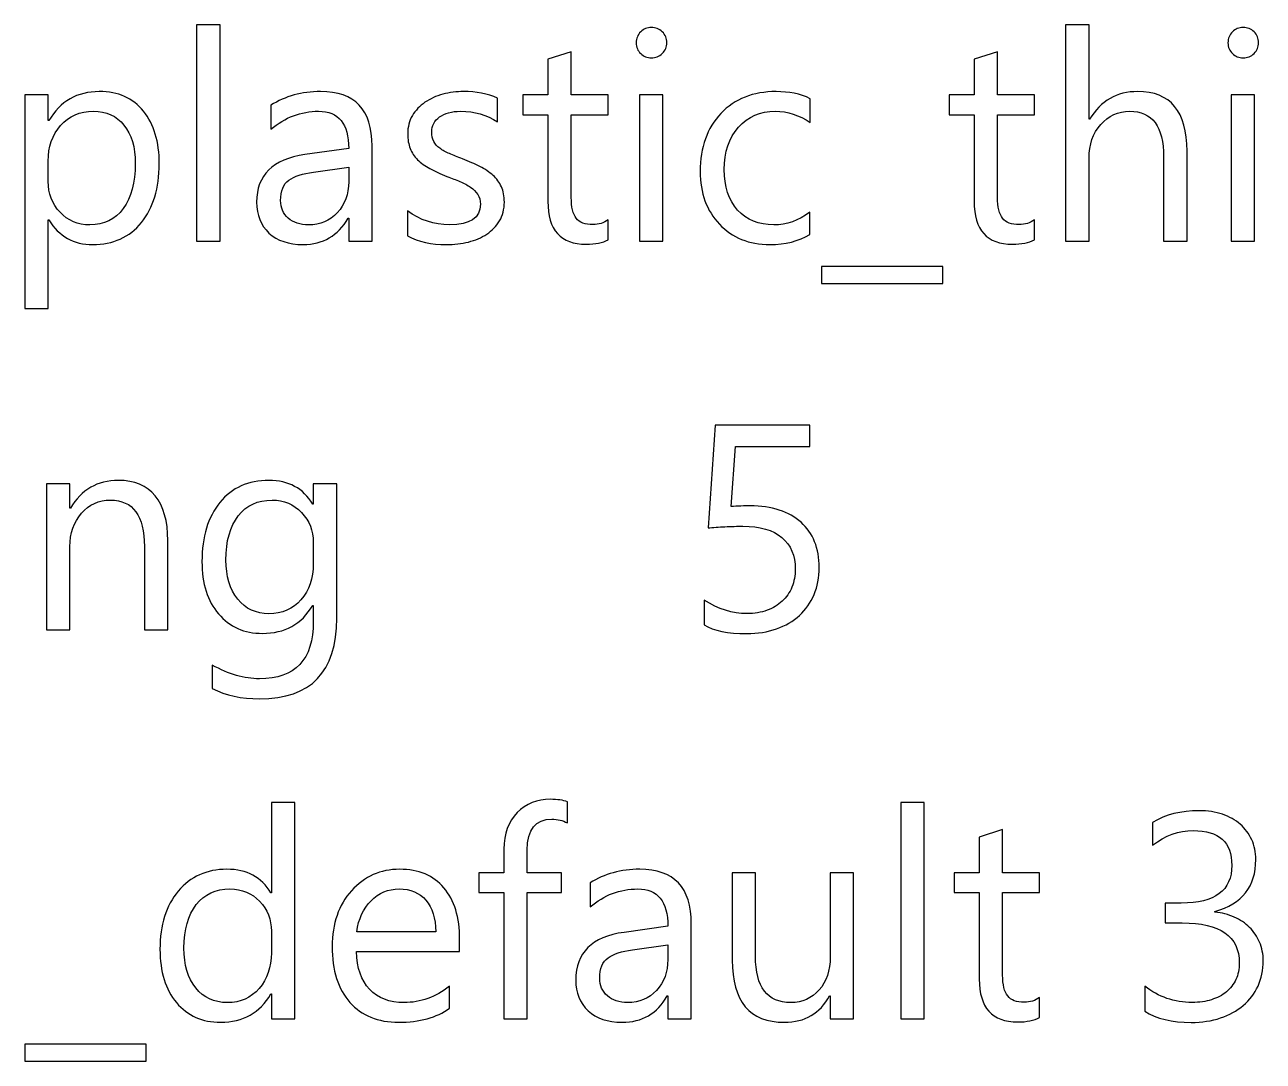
# Model space of a CAD drawing. Header units: centimetres. Extents: x -70 to 51, y -60 to 73.
# Drawn here: x 31.15 to 41.91, y -51.1 to -42.09 of the extents above; entities that cross this region are included whole.
import ezdxf

# ---------------------------------------------------------------- set-up
doc = ezdxf.new("R2010")
doc.units = ezdxf.units.CM
doc.header["$MEASUREMENT"] = 0
doc.layers.add('Layer 1', color=7, linetype='Continuous')

msp = doc.modelspace()

# ---------------------------------------------------------------- linework, layer by layer
at = {"layer": 'Layer 1'}
for points, knots in [([(32.84876, -43.97342), (32.84876, -43.97342), (32.64514, -43.97342), (32.64514, -43.97342), (32.64514, -43.97342), (32.64514, -43.97342), (32.64514, -42.0934), (32.64514, -42.0934), (32.64514, -42.0934), (32.64514, -42.0934), (32.84876, -42.0934), (32.84876, -42.0934), (32.84876, -42.0934), (32.84876, -42.0934), (32.84876, -43.97342), (32.84876, -43.97342)], [0, 0, 0, 0, 0.2, 0.2, 0.2, 0.2, 0.4, 0.4, 0.4, 0.4, 0.6, 0.6, 0.6, 0.6, 1, 1, 1, 1]), ([(36.59527, -42.38084), (36.55929, -42.38084), (36.52796, -42.36856), (36.50256, -42.34359), (36.50256, -42.34359), (36.47674, -42.31903), (36.46404, -42.28771), (36.46404, -42.24961), (36.46404, -42.24961), (36.46404, -42.21151), (36.47674, -42.17976), (36.50256, -42.15478), (36.50256, -42.15478), (36.52796, -42.12938), (36.55929, -42.11668), (36.59527, -42.11668), (36.59527, -42.11668), (36.63252, -42.11668), (36.66427, -42.12938), (36.69052, -42.15478), (36.69052, -42.15478), (36.71634, -42.17976), (36.72947, -42.21151), (36.72947, -42.24961), (36.72947, -42.24961), (36.72947, -42.28601), (36.71634, -42.31692), (36.69052, -42.34232), (36.69052, -42.34232), (36.66427, -42.36814), (36.63252, -42.38084), (36.59527, -42.38084)], [0, 0, 0, 0, 0.11111111, 0.11111111, 0.11111111, 0.11111111, 0.22222222, 0.22222222, 0.22222222, 0.22222222, 0.33333333, 0.33333333, 0.33333333, 0.33333333, 0.44444444, 0.44444444, 0.44444444, 0.44444444, 0.55555556, 0.55555556, 0.55555556, 0.55555556, 0.66666667, 0.66666667, 0.66666667, 0.66666667, 0.77777778, 0.77777778, 0.77777778, 0.77777778, 1, 1, 1, 1]), ([(41.24855, -43.97342), (41.24855, -43.97342), (41.04493, -43.97342), (41.04493, -43.97342), (41.04493, -43.97342), (41.04493, -43.97342), (41.04493, -43.24148), (41.04493, -43.24148), (41.04493, -43.24148), (41.04493, -42.97689), (40.94672, -42.84481), (40.74987, -42.84481), (40.74987, -42.84481), (40.65081, -42.84481), (40.56699, -42.88291), (40.49925, -42.95954), (40.49925, -42.95954), (40.43152, -43.03616), (40.39765, -43.13437), (40.39765, -43.25418), (40.39765, -43.25418), (40.39765, -43.25418), (40.39765, -43.97342), (40.39765, -43.97342), (40.39765, -43.97342), (40.39765, -43.97342), (40.19403, -43.97342), (40.19403, -43.97342), (40.19403, -43.97342), (40.19403, -43.97342), (40.19403, -42.0934), (40.19403, -42.0934), (40.19403, -42.0934), (40.19403, -42.0934), (40.39765, -42.0934), (40.39765, -42.0934), (40.39765, -42.0934), (40.39765, -42.0934), (40.39765, -42.91424), (40.39765, -42.91424), (40.39765, -42.91424), (40.39765, -42.91424), (40.40273, -42.91424), (40.40273, -42.91424), (40.40273, -42.91424), (40.5001, -42.7538), (40.63895, -42.67379), (40.81929, -42.67379), (40.81929, -42.67379), (41.10547, -42.67379), (41.24855, -42.84608), (41.24855, -43.19068), (41.24855, -43.19068), (41.24855, -43.19068), (41.24855, -43.97342), (41.24855, -43.97342)], [0, 0, 0, 0, 0.06666667, 0.06666667, 0.06666667, 0.06666667, 0.13333333, 0.13333333, 0.13333333, 0.13333333, 0.2, 0.2, 0.2, 0.2, 0.26666667, 0.26666667, 0.26666667, 0.26666667, 0.33333333, 0.33333333, 0.33333333, 0.33333333, 0.4, 0.4, 0.4, 0.4, 0.46666667, 0.46666667, 0.46666667, 0.46666667, 0.53333333, 0.53333333, 0.53333333, 0.53333333, 0.6, 0.6, 0.6, 0.6, 0.66666667, 0.66666667, 0.66666667, 0.66666667, 0.73333333, 0.73333333, 0.73333333, 0.73333333, 0.8, 0.8, 0.8, 0.8, 0.86666667, 0.86666667, 0.86666667, 0.86666667, 1, 1, 1, 1]), ([(41.73581, -42.38084), (41.69983, -42.38084), (41.6685, -42.36856), (41.6431, -42.34359), (41.6431, -42.34359), (41.61728, -42.31903), (41.60458, -42.28771), (41.60458, -42.24961), (41.60458, -42.24961), (41.60458, -42.21151), (41.61728, -42.17976), (41.6431, -42.15478), (41.6431, -42.15478), (41.6685, -42.12938), (41.69983, -42.11668), (41.73581, -42.11668), (41.73581, -42.11668), (41.77306, -42.11668), (41.80481, -42.12938), (41.83106, -42.15478), (41.83106, -42.15478), (41.85688, -42.17976), (41.87001, -42.21151), (41.87001, -42.24961), (41.87001, -42.24961), (41.87001, -42.28601), (41.85688, -42.31692), (41.83106, -42.34232), (41.83106, -42.34232), (41.80481, -42.36814), (41.77306, -42.38084), (41.73581, -42.38084)], [0, 0, 0, 0, 0.11111111, 0.11111111, 0.11111111, 0.11111111, 0.22222222, 0.22222222, 0.22222222, 0.22222222, 0.33333333, 0.33333333, 0.33333333, 0.33333333, 0.44444444, 0.44444444, 0.44444444, 0.44444444, 0.55555556, 0.55555556, 0.55555556, 0.55555556, 0.66666667, 0.66666667, 0.66666667, 0.66666667, 0.77777778, 0.77777778, 0.77777778, 0.77777778, 1, 1, 1, 1]), ([(36.21977, -43.96114), (36.17193, -43.98739), (36.10843, -44.00051), (36.03012, -44.00051), (36.03012, -44.00051), (35.80744, -44.00051), (35.69653, -43.87648), (35.69653, -43.6284), (35.69653, -43.6284), (35.69653, -43.6284), (35.69653, -42.87699), (35.69653, -42.87699), (35.69653, -42.87699), (35.69653, -42.87699), (35.47809, -42.87699), (35.47809, -42.87699), (35.47809, -42.87699), (35.47809, -42.87699), (35.47809, -42.70342), (35.47809, -42.70342), (35.47809, -42.70342), (35.47809, -42.70342), (35.69653, -42.70342), (35.69653, -42.70342), (35.69653, -42.70342), (35.69653, -42.70342), (35.69653, -42.39354), (35.69653, -42.39354), (35.69653, -42.39354), (35.69653, -42.39354), (35.89973, -42.3275), (35.89973, -42.3275), (35.89973, -42.3275), (35.89973, -42.3275), (35.89973, -42.70342), (35.89973, -42.70342), (35.89973, -42.70342), (35.89973, -42.70342), (36.21977, -42.70342), (36.21977, -42.70342), (36.21977, -42.70342), (36.21977, -42.70342), (36.21977, -42.87699), (36.21977, -42.87699), (36.21977, -42.87699), (36.21977, -42.87699), (35.89973, -42.87699), (35.89973, -42.87699), (35.89973, -42.87699), (35.89973, -42.87699), (35.89973, -43.59284), (35.89973, -43.59284), (35.89973, -43.59284), (35.89973, -43.67793), (35.91412, -43.73847), (35.94333, -43.77488), (35.94333, -43.77488), (35.97212, -43.81128), (36.01996, -43.82949), (36.08727, -43.82949), (36.08727, -43.82949), (36.13849, -43.82949), (36.18252, -43.81552), (36.21977, -43.78715), (36.21977, -43.78715), (36.21977, -43.78715), (36.21977, -43.96114), (36.21977, -43.96114)], [0, 0, 0, 0, 0.05555556, 0.05555556, 0.05555556, 0.05555556, 0.11111111, 0.11111111, 0.11111111, 0.11111111, 0.16666667, 0.16666667, 0.16666667, 0.16666667, 0.22222222, 0.22222222, 0.22222222, 0.22222222, 0.27777778, 0.27777778, 0.27777778, 0.27777778, 0.33333333, 0.33333333, 0.33333333, 0.33333333, 0.38888889, 0.38888889, 0.38888889, 0.38888889, 0.44444444, 0.44444444, 0.44444444, 0.44444444, 0.5, 0.5, 0.5, 0.5, 0.55555556, 0.55555556, 0.55555556, 0.55555556, 0.61111111, 0.61111111, 0.61111111, 0.61111111, 0.66666667, 0.66666667, 0.66666667, 0.66666667, 0.72222222, 0.72222222, 0.72222222, 0.72222222, 0.77777778, 0.77777778, 0.77777778, 0.77777778, 0.83333333, 0.83333333, 0.83333333, 0.83333333, 0.88888889, 0.88888889, 0.88888889, 0.88888889, 1, 1, 1, 1]), ([(39.92267, -43.96114), (39.87483, -43.98739), (39.81133, -44.00051), (39.73302, -44.00051), (39.73302, -44.00051), (39.51034, -44.00051), (39.39943, -43.87648), (39.39943, -43.6284), (39.39943, -43.6284), (39.39943, -43.6284), (39.39943, -42.87699), (39.39943, -42.87699), (39.39943, -42.87699), (39.39943, -42.87699), (39.18099, -42.87699), (39.18099, -42.87699), (39.18099, -42.87699), (39.18099, -42.87699), (39.18099, -42.70342), (39.18099, -42.70342), (39.18099, -42.70342), (39.18099, -42.70342), (39.39943, -42.70342), (39.39943, -42.70342), (39.39943, -42.70342), (39.39943, -42.70342), (39.39943, -42.39354), (39.39943, -42.39354), (39.39943, -42.39354), (39.39943, -42.39354), (39.60263, -42.3275), (39.60263, -42.3275), (39.60263, -42.3275), (39.60263, -42.3275), (39.60263, -42.70342), (39.60263, -42.70342), (39.60263, -42.70342), (39.60263, -42.70342), (39.92267, -42.70342), (39.92267, -42.70342), (39.92267, -42.70342), (39.92267, -42.70342), (39.92267, -42.87699), (39.92267, -42.87699), (39.92267, -42.87699), (39.92267, -42.87699), (39.60263, -42.87699), (39.60263, -42.87699), (39.60263, -42.87699), (39.60263, -42.87699), (39.60263, -43.59284), (39.60263, -43.59284), (39.60263, -43.59284), (39.60263, -43.67793), (39.61702, -43.73847), (39.64623, -43.77488), (39.64623, -43.77488), (39.67502, -43.81128), (39.72286, -43.82949), (39.79017, -43.82949), (39.79017, -43.82949), (39.84139, -43.82949), (39.88542, -43.81552), (39.92267, -43.78715), (39.92267, -43.78715), (39.92267, -43.78715), (39.92267, -43.96114), (39.92267, -43.96114)], [0, 0, 0, 0, 0.05555556, 0.05555556, 0.05555556, 0.05555556, 0.11111111, 0.11111111, 0.11111111, 0.11111111, 0.16666667, 0.16666667, 0.16666667, 0.16666667, 0.22222222, 0.22222222, 0.22222222, 0.22222222, 0.27777778, 0.27777778, 0.27777778, 0.27777778, 0.33333333, 0.33333333, 0.33333333, 0.33333333, 0.38888889, 0.38888889, 0.38888889, 0.38888889, 0.44444444, 0.44444444, 0.44444444, 0.44444444, 0.5, 0.5, 0.5, 0.5, 0.55555556, 0.55555556, 0.55555556, 0.55555556, 0.61111111, 0.61111111, 0.61111111, 0.61111111, 0.66666667, 0.66666667, 0.66666667, 0.66666667, 0.72222222, 0.72222222, 0.72222222, 0.72222222, 0.77777778, 0.77777778, 0.77777778, 0.77777778, 0.83333333, 0.83333333, 0.83333333, 0.83333333, 0.88888889, 0.88888889, 0.88888889, 0.88888889, 1, 1, 1, 1]), ([(31.36074, -43.78969), (31.36074, -43.78969), (31.35566, -43.78969), (31.35566, -43.78969), (31.35566, -43.78969), (31.35566, -43.78969), (31.35566, -44.55762), (31.35566, -44.55762), (31.35566, -44.55762), (31.35566, -44.55762), (31.15204, -44.55762), (31.15204, -44.55762), (31.15204, -44.55762), (31.15204, -44.55762), (31.15204, -42.70342), (31.15204, -42.70342), (31.15204, -42.70342), (31.15204, -42.70342), (31.35566, -42.70342), (31.35566, -42.70342), (31.35566, -42.70342), (31.35566, -42.70342), (31.35566, -42.92652), (31.35566, -42.92652), (31.35566, -42.92652), (31.35566, -42.92652), (31.36074, -42.92652), (31.36074, -42.92652), (31.36074, -42.92652), (31.46065, -42.75803), (31.60712, -42.67379), (31.79974, -42.67379), (31.79974, -42.67379), (31.96315, -42.67379), (32.09099, -42.73051), (32.18286, -42.84439), (32.18286, -42.84439), (32.27472, -42.95784), (32.32044, -43.11024), (32.32044, -43.30117), (32.32044, -43.30117), (32.32044, -43.51368), (32.26879, -43.68386), (32.1655, -43.81171), (32.1655, -43.81171), (32.06221, -43.93913), (31.92081, -44.00305), (31.74132, -44.00305), (31.74132, -44.00305), (31.57664, -44.00305), (31.45007, -43.93193), (31.36074, -43.78969)], [0, 0, 0, 0, 0.07142857, 0.07142857, 0.07142857, 0.07142857, 0.14285714, 0.14285714, 0.14285714, 0.14285714, 0.21428571, 0.21428571, 0.21428571, 0.21428571, 0.28571429, 0.28571429, 0.28571429, 0.28571429, 0.35714286, 0.35714286, 0.35714286, 0.35714286, 0.42857143, 0.42857143, 0.42857143, 0.42857143, 0.5, 0.5, 0.5, 0.5, 0.57142857, 0.57142857, 0.57142857, 0.57142857, 0.64285714, 0.64285714, 0.64285714, 0.64285714, 0.71428571, 0.71428571, 0.71428571, 0.71428571, 0.78571429, 0.78571429, 0.78571429, 0.78571429, 0.85714286, 0.85714286, 0.85714286, 0.85714286, 1, 1, 1, 1]), ([(34.16956, -43.97342), (34.16956, -43.97342), (33.96594, -43.97342), (33.96594, -43.97342), (33.96594, -43.97342), (33.96594, -43.97342), (33.96594, -43.77488), (33.96594, -43.77488), (33.96594, -43.77488), (33.96594, -43.77488), (33.96128, -43.77488), (33.96128, -43.77488), (33.96128, -43.77488), (33.8728, -43.92728), (33.74242, -44.00305), (33.57054, -44.00305), (33.57054, -44.00305), (33.44397, -44.00305), (33.34491, -43.96961), (33.27336, -43.90272), (33.27336, -43.90272), (33.20182, -43.83584), (33.16626, -43.74694), (33.16626, -43.63602), (33.16626, -43.63602), (33.16626, -43.39896), (33.30596, -43.26053), (33.58536, -43.222), (33.58536, -43.222), (33.58536, -43.222), (33.96594, -43.16866), (33.96594, -43.16866), (33.96594, -43.16866), (33.96594, -42.95276), (33.87873, -42.84481), (33.70432, -42.84481), (33.70432, -42.84481), (33.55149, -42.84481), (33.41349, -42.89688), (33.2903, -43.00102), (33.2903, -43.00102), (33.2903, -43.00102), (33.2903, -42.79274), (33.2903, -42.79274), (33.2903, -42.79274), (33.41518, -42.71316), (33.55869, -42.67379), (33.72167, -42.67379), (33.72167, -42.67379), (34.02012, -42.67379), (34.16956, -42.83169), (34.16956, -43.1475), (34.16956, -43.1475), (34.16956, -43.1475), (34.16956, -43.97342), (34.16956, -43.97342)], [0, 0, 0, 0, 0.06666667, 0.06666667, 0.06666667, 0.06666667, 0.13333333, 0.13333333, 0.13333333, 0.13333333, 0.2, 0.2, 0.2, 0.2, 0.26666667, 0.26666667, 0.26666667, 0.26666667, 0.33333333, 0.33333333, 0.33333333, 0.33333333, 0.4, 0.4, 0.4, 0.4, 0.46666667, 0.46666667, 0.46666667, 0.46666667, 0.53333333, 0.53333333, 0.53333333, 0.53333333, 0.6, 0.6, 0.6, 0.6, 0.66666667, 0.66666667, 0.66666667, 0.66666667, 0.73333333, 0.73333333, 0.73333333, 0.73333333, 0.8, 0.8, 0.8, 0.8, 0.86666667, 0.86666667, 0.86666667, 0.86666667, 1, 1, 1, 1]), ([(34.47606, -43.9277), (34.47606, -43.9277), (34.47606, -43.70926), (34.47606, -43.70926), (34.47606, -43.70926), (34.58655, -43.79096), (34.70889, -43.83203), (34.84182, -43.83203), (34.84182, -43.83203), (35.02046, -43.83203), (35.10979, -43.77234), (35.10979, -43.65338), (35.10979, -43.65338), (35.10979, -43.61951), (35.10217, -43.59073), (35.08693, -43.56744), (35.08693, -43.56744), (35.07126, -43.54374), (35.05094, -43.52299), (35.0247, -43.50479), (35.0247, -43.50479), (34.99887, -43.48659), (34.96797, -43.47008), (34.93283, -43.45568), (34.93283, -43.45568), (34.8977, -43.44129), (34.86002, -43.42605), (34.81938, -43.41039), (34.81938, -43.41039), (34.76308, -43.38795), (34.71397, -43.36551), (34.67121, -43.34265), (34.67121, -43.34265), (34.62888, -43.32022), (34.59332, -43.29439), (34.56453, -43.26603), (34.56453, -43.26603), (34.53617, -43.23724), (34.51458, -43.20507), (34.50019, -43.16866), (34.50019, -43.16866), (34.48579, -43.13226), (34.4786, -43.0895), (34.4786, -43.04082), (34.4786, -43.04082), (34.4786, -42.98113), (34.49214, -42.92863), (34.51924, -42.88249), (34.51924, -42.88249), (34.54675, -42.83677), (34.58316, -42.79825), (34.62846, -42.76734), (34.62846, -42.76734), (34.67418, -42.73644), (34.72582, -42.71273), (34.78424, -42.69707), (34.78424, -42.69707), (34.84224, -42.68141), (34.90278, -42.67379), (34.96458, -42.67379), (34.96458, -42.67379), (35.07465, -42.67379), (35.17286, -42.69284), (35.25965, -42.73051), (35.25965, -42.73051), (35.25965, -42.73051), (35.25965, -42.93668), (35.25965, -42.93668), (35.25965, -42.93668), (35.16651, -42.87529), (35.05899, -42.84481), (34.93749, -42.84481), (34.93749, -42.84481), (34.89939, -42.84481), (34.8651, -42.84905), (34.8342, -42.85794), (34.8342, -42.85794), (34.80372, -42.8664), (34.77747, -42.87868), (34.75546, -42.89434), (34.75546, -42.89434), (34.73387, -42.91001), (34.71693, -42.92906), (34.70466, -42.95065), (34.70466, -42.95065), (34.6928, -42.97266), (34.68688, -42.99679), (34.68688, -43.02346), (34.68688, -43.02346), (34.68688, -43.05648), (34.6928, -43.084), (34.70466, -43.10643), (34.70466, -43.10643), (34.71693, -43.12887), (34.73429, -43.14877), (34.75757, -43.16612), (34.75757, -43.16612), (34.78043, -43.18348), (34.8088, -43.19914), (34.84182, -43.21311), (34.84182, -43.21311), (34.87484, -43.22708), (34.91251, -43.24232), (34.95485, -43.25883), (34.95485, -43.25883), (35.01073, -43.28042), (35.06153, -43.30244), (35.10598, -43.3253), (35.10598, -43.3253), (35.15043, -43.34816), (35.18853, -43.37356), (35.22028, -43.40234), (35.22028, -43.40234), (35.2516, -43.43071), (35.27573, -43.46373), (35.29267, -43.50098), (35.29267, -43.50098), (35.3096, -43.53823), (35.31807, -43.58226), (35.31807, -43.63348), (35.31807, -43.63348), (35.31807, -43.69656), (35.3041, -43.75117), (35.27658, -43.79731), (35.27658, -43.79731), (35.24864, -43.84346), (35.21181, -43.88198), (35.16567, -43.91246), (35.16567, -43.91246), (35.1191, -43.94336), (35.06576, -43.9658), (35.00565, -43.98104), (35.00565, -43.98104), (34.94511, -43.99586), (34.88203, -44.00305), (34.81557, -44.00305), (34.81557, -44.00305), (34.68518, -44.00305), (34.57173, -43.97808), (34.47606, -43.9277)], [0, 0, 0, 0, 0.02777778, 0.02777778, 0.02777778, 0.02777778, 0.05555556, 0.05555556, 0.05555556, 0.05555556, 0.08333333, 0.08333333, 0.08333333, 0.08333333, 0.11111111, 0.11111111, 0.11111111, 0.11111111, 0.13888889, 0.13888889, 0.13888889, 0.13888889, 0.16666667, 0.16666667, 0.16666667, 0.16666667, 0.19444444, 0.19444444, 0.19444444, 0.19444444, 0.22222222, 0.22222222, 0.22222222, 0.22222222, 0.25, 0.25, 0.25, 0.25, 0.27777778, 0.27777778, 0.27777778, 0.27777778, 0.30555556, 0.30555556, 0.30555556, 0.30555556, 0.33333333, 0.33333333, 0.33333333, 0.33333333, 0.36111111, 0.36111111, 0.36111111, 0.36111111, 0.38888889, 0.38888889, 0.38888889, 0.38888889, 0.41666667, 0.41666667, 0.41666667, 0.41666667, 0.44444444, 0.44444444, 0.44444444, 0.44444444, 0.47222222, 0.47222222, 0.47222222, 0.47222222, 0.5, 0.5, 0.5, 0.5, 0.52777778, 0.52777778, 0.52777778, 0.52777778, 0.55555556, 0.55555556, 0.55555556, 0.55555556, 0.58333333, 0.58333333, 0.58333333, 0.58333333, 0.61111111, 0.61111111, 0.61111111, 0.61111111, 0.63888889, 0.63888889, 0.63888889, 0.63888889, 0.66666667, 0.66666667, 0.66666667, 0.66666667, 0.69444444, 0.69444444, 0.69444444, 0.69444444, 0.72222222, 0.72222222, 0.72222222, 0.72222222, 0.75, 0.75, 0.75, 0.75, 0.77777778, 0.77777778, 0.77777778, 0.77777778, 0.80555556, 0.80555556, 0.80555556, 0.80555556, 0.83333333, 0.83333333, 0.83333333, 0.83333333, 0.86111111, 0.86111111, 0.86111111, 0.86111111, 0.88888889, 0.88888889, 0.88888889, 0.88888889, 0.91666667, 0.91666667, 0.91666667, 0.91666667, 0.94444444, 0.94444444, 0.94444444, 0.94444444, 1, 1, 1, 1]), ([(36.69475, -43.97342), (36.69475, -43.97342), (36.49113, -43.97342), (36.49113, -43.97342), (36.49113, -43.97342), (36.49113, -43.97342), (36.49113, -42.70342), (36.49113, -42.70342), (36.49113, -42.70342), (36.49113, -42.70342), (36.69475, -42.70342), (36.69475, -42.70342), (36.69475, -42.70342), (36.69475, -42.70342), (36.69475, -43.97342), (36.69475, -43.97342)], [0, 0, 0, 0, 0.2, 0.2, 0.2, 0.2, 0.4, 0.4, 0.4, 0.4, 0.6, 0.6, 0.6, 0.6, 1, 1, 1, 1]), ([(37.97195, -43.915), (37.87458, -43.97384), (37.75859, -44.00305), (37.62481, -44.00305), (37.62481, -44.00305), (37.44363, -44.00305), (37.29758, -43.94421), (37.18624, -43.82652), (37.18624, -43.82652), (37.07533, -43.70884), (37.01945, -43.55601), (37.01945, -43.36805), (37.01945, -43.36805), (37.01945, -43.15893), (37.07956, -42.99086), (37.19936, -42.86386), (37.19936, -42.86386), (37.31917, -42.73729), (37.47919, -42.67379), (37.67942, -42.67379), (37.67942, -42.67379), (37.79118, -42.67379), (37.8894, -42.69411), (37.97449, -42.73559), (37.97449, -42.73559), (37.97449, -42.73559), (37.97449, -42.94387), (37.97449, -42.94387), (37.97449, -42.94387), (37.88008, -42.87783), (37.77933, -42.84481), (37.6718, -42.84481), (37.6718, -42.84481), (37.54226, -42.84481), (37.43558, -42.89138), (37.35261, -42.98451), (37.35261, -42.98451), (37.26964, -43.07722), (37.22773, -43.19957), (37.22773, -43.3507), (37.22773, -43.3507), (37.22773, -43.49971), (37.2671, -43.61697), (37.34499, -43.70291), (37.34499, -43.70291), (37.42331, -43.78885), (37.52787, -43.83203), (37.65953, -43.83203), (37.65953, -43.83203), (37.77044, -43.83203), (37.87458, -43.7952), (37.97195, -43.72154), (37.97195, -43.72154), (37.97195, -43.72154), (37.97195, -43.915), (37.97195, -43.915)], [0, 0, 0, 0, 0.06666667, 0.06666667, 0.06666667, 0.06666667, 0.13333333, 0.13333333, 0.13333333, 0.13333333, 0.2, 0.2, 0.2, 0.2, 0.26666667, 0.26666667, 0.26666667, 0.26666667, 0.33333333, 0.33333333, 0.33333333, 0.33333333, 0.4, 0.4, 0.4, 0.4, 0.46666667, 0.46666667, 0.46666667, 0.46666667, 0.53333333, 0.53333333, 0.53333333, 0.53333333, 0.6, 0.6, 0.6, 0.6, 0.66666667, 0.66666667, 0.66666667, 0.66666667, 0.73333333, 0.73333333, 0.73333333, 0.73333333, 0.8, 0.8, 0.8, 0.8, 0.86666667, 0.86666667, 0.86666667, 0.86666667, 1, 1, 1, 1]), ([(41.83529, -43.97342), (41.83529, -43.97342), (41.63167, -43.97342), (41.63167, -43.97342), (41.63167, -43.97342), (41.63167, -43.97342), (41.63167, -42.70342), (41.63167, -42.70342), (41.63167, -42.70342), (41.63167, -42.70342), (41.83529, -42.70342), (41.83529, -42.70342), (41.83529, -42.70342), (41.83529, -42.70342), (41.83529, -43.97342), (41.83529, -43.97342)], [0, 0, 0, 0, 0.2, 0.2, 0.2, 0.2, 0.4, 0.4, 0.4, 0.4, 0.6, 0.6, 0.6, 0.6, 1, 1, 1, 1]), ([(31.35566, -43.27746), (31.35566, -43.27746), (31.35566, -43.45484), (31.35566, -43.45484), (31.35566, -43.45484), (31.35566, -43.55982), (31.38953, -43.64915), (31.45811, -43.72238), (31.45811, -43.72238), (31.52627, -43.79562), (31.61263, -43.83203), (31.71761, -43.83203), (31.71761, -43.83203), (31.8408, -43.83203), (31.93732, -43.78504), (32.00717, -43.69063), (32.00717, -43.69063), (32.07702, -43.59623), (32.11216, -43.46542), (32.11216, -43.29736), (32.11216, -43.29736), (32.11216, -43.15596), (32.07956, -43.04547), (32.01395, -42.96504), (32.01395, -42.96504), (31.94875, -42.88503), (31.86028, -42.84481), (31.74894, -42.84481), (31.74894, -42.84481), (31.63041, -42.84481), (31.53558, -42.88588), (31.46361, -42.968), (31.46361, -42.968), (31.39165, -43.05055), (31.35566, -43.15342), (31.35566, -43.27746)], [0, 0, 0, 0, 0.1, 0.1, 0.1, 0.1, 0.2, 0.2, 0.2, 0.2, 0.3, 0.3, 0.3, 0.3, 0.4, 0.4, 0.4, 0.4, 0.5, 0.5, 0.5, 0.5, 0.6, 0.6, 0.6, 0.6, 0.7, 0.7, 0.7, 0.7, 0.8, 0.8, 0.8, 0.8, 1, 1, 1, 1]), ([(33.96594, -43.3308), (33.96594, -43.3308), (33.65987, -43.37313), (33.65987, -43.37313), (33.65987, -43.37313), (33.56546, -43.38626), (33.49434, -43.40954), (33.44651, -43.44341), (33.44651, -43.44341), (33.39867, -43.47685), (33.37454, -43.53612), (33.37454, -43.62121), (33.37454, -43.62121), (33.37454, -43.68301), (33.39655, -43.73381), (33.441, -43.77318), (33.441, -43.77318), (33.48503, -43.81255), (33.54387, -43.83203), (33.61753, -43.83203), (33.61753, -43.83203), (33.71829, -43.83203), (33.80168, -43.79647), (33.8673, -43.72619), (33.8673, -43.72619), (33.93334, -43.6555), (33.96594, -43.56575), (33.96594, -43.45738), (33.96594, -43.45738), (33.96594, -43.45738), (33.96594, -43.3308), (33.96594, -43.3308)], [0, 0, 0, 0, 0.11111111, 0.11111111, 0.11111111, 0.11111111, 0.22222222, 0.22222222, 0.22222222, 0.22222222, 0.33333333, 0.33333333, 0.33333333, 0.33333333, 0.44444444, 0.44444444, 0.44444444, 0.44444444, 0.55555556, 0.55555556, 0.55555556, 0.55555556, 0.66666667, 0.66666667, 0.66666667, 0.66666667, 0.77777778, 0.77777778, 0.77777778, 0.77777778, 1, 1, 1, 1]), ([(39.12765, -44.34172), (39.12765, -44.34172), (38.07355, -44.34172), (38.07355, -44.34172), (38.07355, -44.34172), (38.07355, -44.34172), (38.07355, -44.19398), (38.07355, -44.19398), (38.07355, -44.19398), (38.07355, -44.19398), (39.12765, -44.19398), (39.12765, -44.19398), (39.12765, -44.19398), (39.12765, -44.19398), (39.12765, -44.34172), (39.12765, -44.34172)], [0, 0, 0, 0, 0.2, 0.2, 0.2, 0.2, 0.4, 0.4, 0.4, 0.4, 0.6, 0.6, 0.6, 0.6, 1, 1, 1, 1]), ([(38.05365, -46.8089), (38.05365, -46.89569), (38.03884, -46.974), (38.00878, -47.04428), (38.00878, -47.04428), (37.97915, -47.11455), (37.93681, -47.17509), (37.88178, -47.22546), (37.88178, -47.22546), (37.82675, -47.27584), (37.76028, -47.31479), (37.68281, -47.3423), (37.68281, -47.3423), (37.60492, -47.3694), (37.51856, -47.38294), (37.42373, -47.38294), (37.42373, -47.38294), (37.25821, -47.38294), (37.13544, -47.35839), (37.05501, -47.30844), (37.05501, -47.30844), (37.05501, -47.30844), (37.05501, -47.09296), (37.05501, -47.09296), (37.05501, -47.09296), (37.17608, -47.17043), (37.2997, -47.20938), (37.42585, -47.20938), (37.42585, -47.20938), (37.49062, -47.20938), (37.54862, -47.20006), (37.60026, -47.18101), (37.60026, -47.18101), (37.65191, -47.16196), (37.69594, -47.13529), (37.73234, -47.10143), (37.73234, -47.10143), (37.76875, -47.06756), (37.79669, -47.0265), (37.81616, -46.97866), (37.81616, -46.97866), (37.83564, -46.93082), (37.84537, -46.87833), (37.84537, -46.82118), (37.84537, -46.82118), (37.84537, -46.70561), (37.80643, -46.61459), (37.72853, -46.54898), (37.72853, -46.54898), (37.65106, -46.48336), (37.53803, -46.45034), (37.39029, -46.45034), (37.39029, -46.45034), (37.36616, -46.45034), (37.34076, -46.45076), (37.31451, -46.45161), (37.31451, -46.45161), (37.28784, -46.45246), (37.2616, -46.4533), (37.23493, -46.45457), (37.23493, -46.45457), (37.20868, -46.45584), (37.18286, -46.45754), (37.15746, -46.45923), (37.15746, -46.45923), (37.13248, -46.4605), (37.1092, -46.46262), (37.08888, -46.46516), (37.08888, -46.46516), (37.08888, -46.46516), (37.14941, -45.57362), (37.14941, -45.57362), (37.14941, -45.57362), (37.14941, -45.57362), (37.97195, -45.57362), (37.97195, -45.57362), (37.97195, -45.57362), (37.97195, -45.57362), (37.97195, -45.75692), (37.97195, -45.75692), (37.97195, -45.75692), (37.97195, -45.75692), (37.32552, -45.75692), (37.32552, -45.75692), (37.32552, -45.75692), (37.32552, -45.75692), (37.28954, -46.27931), (37.28954, -46.27931), (37.28954, -46.27931), (37.31621, -46.27762), (37.34415, -46.27593), (37.37378, -46.27508), (37.37378, -46.27508), (37.40384, -46.27381), (37.43008, -46.27296), (37.45337, -46.27296), (37.45337, -46.27296), (37.54777, -46.27296), (37.63201, -46.28524), (37.70652, -46.31022), (37.70652, -46.31022), (37.7806, -46.33519), (37.84368, -46.37033), (37.89533, -46.41647), (37.89533, -46.41647), (37.94697, -46.46219), (37.98634, -46.5185), (38.01344, -46.58496), (38.01344, -46.58496), (38.04011, -46.65142), (38.05365, -46.72593), (38.05365, -46.8089)], [0, 0, 0, 0, 0.03448276, 0.03448276, 0.03448276, 0.03448276, 0.06896552, 0.06896552, 0.06896552, 0.06896552, 0.10344828, 0.10344828, 0.10344828, 0.10344828, 0.13793103, 0.13793103, 0.13793103, 0.13793103, 0.17241379, 0.17241379, 0.17241379, 0.17241379, 0.20689655, 0.20689655, 0.20689655, 0.20689655, 0.24137931, 0.24137931, 0.24137931, 0.24137931, 0.27586207, 0.27586207, 0.27586207, 0.27586207, 0.31034483, 0.31034483, 0.31034483, 0.31034483, 0.34482759, 0.34482759, 0.34482759, 0.34482759, 0.37931034, 0.37931034, 0.37931034, 0.37931034, 0.4137931, 0.4137931, 0.4137931, 0.4137931, 0.44827586, 0.44827586, 0.44827586, 0.44827586, 0.48275862, 0.48275862, 0.48275862, 0.48275862, 0.51724138, 0.51724138, 0.51724138, 0.51724138, 0.55172414, 0.55172414, 0.55172414, 0.55172414, 0.5862069, 0.5862069, 0.5862069, 0.5862069, 0.62068966, 0.62068966, 0.62068966, 0.62068966, 0.65517241, 0.65517241, 0.65517241, 0.65517241, 0.68965517, 0.68965517, 0.68965517, 0.68965517, 0.72413793, 0.72413793, 0.72413793, 0.72413793, 0.75862069, 0.75862069, 0.75862069, 0.75862069, 0.79310345, 0.79310345, 0.79310345, 0.79310345, 0.82758621, 0.82758621, 0.82758621, 0.82758621, 0.86206897, 0.86206897, 0.86206897, 0.86206897, 0.89655172, 0.89655172, 0.89655172, 0.89655172, 0.93103448, 0.93103448, 0.93103448, 0.93103448, 1, 1, 1, 1]), ([(32.39495, -47.35204), (32.39495, -47.35204), (32.19133, -47.35204), (32.19133, -47.35204), (32.19133, -47.35204), (32.19133, -47.35204), (32.19133, -46.62772), (32.19133, -46.62772), (32.19133, -46.62772), (32.19133, -46.35805), (32.09312, -46.22343), (31.89627, -46.22343), (31.89627, -46.22343), (31.79467, -46.22343), (31.71042, -46.26153), (31.64396, -46.33816), (31.64396, -46.33816), (31.57707, -46.41478), (31.54405, -46.5113), (31.54405, -46.62772), (31.54405, -46.62772), (31.54405, -46.62772), (31.54405, -47.35204), (31.54405, -47.35204), (31.54405, -47.35204), (31.54405, -47.35204), (31.34043, -47.35204), (31.34043, -47.35204), (31.34043, -47.35204), (31.34043, -47.35204), (31.34043, -46.08204), (31.34043, -46.08204), (31.34043, -46.08204), (31.34043, -46.08204), (31.54405, -46.08204), (31.54405, -46.08204), (31.54405, -46.08204), (31.54405, -46.08204), (31.54405, -46.29286), (31.54405, -46.29286), (31.54405, -46.29286), (31.54405, -46.29286), (31.54913, -46.29286), (31.54913, -46.29286), (31.54913, -46.29286), (31.64481, -46.13242), (31.78366, -46.05241), (31.96569, -46.05241), (31.96569, -46.05241), (32.10455, -46.05241), (32.2108, -46.09728), (32.28446, -46.18703), (32.28446, -46.18703), (32.35812, -46.27635), (32.39495, -46.40631), (32.39495, -46.57565), (32.39495, -46.57565), (32.39495, -46.57565), (32.39495, -47.35204), (32.39495, -47.35204)], [0, 0, 0, 0, 0.0625, 0.0625, 0.0625, 0.0625, 0.125, 0.125, 0.125, 0.125, 0.1875, 0.1875, 0.1875, 0.1875, 0.25, 0.25, 0.25, 0.25, 0.3125, 0.3125, 0.3125, 0.3125, 0.375, 0.375, 0.375, 0.375, 0.4375, 0.4375, 0.4375, 0.4375, 0.5, 0.5, 0.5, 0.5, 0.5625, 0.5625, 0.5625, 0.5625, 0.625, 0.625, 0.625, 0.625, 0.6875, 0.6875, 0.6875, 0.6875, 0.75, 0.75, 0.75, 0.75, 0.8125, 0.8125, 0.8125, 0.8125, 0.875, 0.875, 0.875, 0.875, 1, 1, 1, 1]), ([(33.86223, -47.25044), (33.86223, -47.71653), (33.63913, -47.94979), (33.19251, -47.94979), (33.19251, -47.94979), (33.03546, -47.94979), (32.8983, -47.92015), (32.78061, -47.86046), (32.78061, -47.86046), (32.78061, -47.86046), (32.78061, -47.65726), (32.78061, -47.65726), (32.78061, -47.65726), (32.9237, -47.73643), (33.06001, -47.77622), (33.18997, -47.77622), (33.18997, -47.77622), (33.50239, -47.77622), (33.6586, -47.60985), (33.6586, -47.27753), (33.6586, -47.27753), (33.6586, -47.27753), (33.6586, -47.13868), (33.6586, -47.13868), (33.6586, -47.13868), (33.6586, -47.13868), (33.65395, -47.13868), (33.65395, -47.13868), (33.65395, -47.13868), (33.557, -47.30082), (33.41138, -47.38167), (33.21707, -47.38167), (33.21707, -47.38167), (33.05916, -47.38167), (32.93216, -47.32537), (32.83607, -47.21234), (32.83607, -47.21234), (32.73955, -47.09973), (32.69129, -46.94818), (32.69129, -46.7581), (32.69129, -46.7581), (32.69129, -46.5422), (32.74336, -46.37075), (32.84707, -46.24333), (32.84707, -46.24333), (32.95079, -46.11591), (33.09303, -46.05241), (33.27295, -46.05241), (33.27295, -46.05241), (33.4444, -46.05241), (33.57097, -46.12099), (33.65395, -46.25815), (33.65395, -46.25815), (33.65395, -46.25815), (33.6586, -46.25815), (33.6586, -46.25815), (33.6586, -46.25815), (33.6586, -46.25815), (33.6586, -46.08204), (33.6586, -46.08204), (33.6586, -46.08204), (33.6586, -46.08204), (33.86223, -46.08204), (33.86223, -46.08204), (33.86223, -46.08204), (33.86223, -46.08204), (33.86223, -47.25044), (33.86223, -47.25044)], [0, 0, 0, 0, 0.05555556, 0.05555556, 0.05555556, 0.05555556, 0.11111111, 0.11111111, 0.11111111, 0.11111111, 0.16666667, 0.16666667, 0.16666667, 0.16666667, 0.22222222, 0.22222222, 0.22222222, 0.22222222, 0.27777778, 0.27777778, 0.27777778, 0.27777778, 0.33333333, 0.33333333, 0.33333333, 0.33333333, 0.38888889, 0.38888889, 0.38888889, 0.38888889, 0.44444444, 0.44444444, 0.44444444, 0.44444444, 0.5, 0.5, 0.5, 0.5, 0.55555556, 0.55555556, 0.55555556, 0.55555556, 0.61111111, 0.61111111, 0.61111111, 0.61111111, 0.66666667, 0.66666667, 0.66666667, 0.66666667, 0.72222222, 0.72222222, 0.72222222, 0.72222222, 0.77777778, 0.77777778, 0.77777778, 0.77777778, 0.83333333, 0.83333333, 0.83333333, 0.83333333, 0.88888889, 0.88888889, 0.88888889, 0.88888889, 1, 1, 1, 1]), ([(33.6586, -46.778), (33.6586, -46.778), (33.6586, -46.59046), (33.6586, -46.59046), (33.6586, -46.59046), (33.6586, -46.48971), (33.62474, -46.40335), (33.55658, -46.33138), (33.55658, -46.33138), (33.48842, -46.25942), (33.40333, -46.22343), (33.30173, -46.22343), (33.30173, -46.22343), (33.176, -46.22343), (33.07737, -46.26915), (33.00625, -46.36059), (33.00625, -46.36059), (32.93513, -46.45203), (32.89957, -46.57988), (32.89957, -46.74413), (32.89957, -46.74413), (32.89957, -46.88553), (32.93386, -46.99856), (33.00201, -47.08365), (33.00201, -47.08365), (33.07017, -47.16831), (33.16076, -47.21065), (33.27295, -47.21065), (33.27295, -47.21065), (33.38725, -47.21065), (33.47996, -47.17001), (33.5515, -47.08915), (33.5515, -47.08915), (33.62304, -47.00787), (33.6586, -46.90415), (33.6586, -46.778)], [0, 0, 0, 0, 0.1, 0.1, 0.1, 0.1, 0.2, 0.2, 0.2, 0.2, 0.3, 0.3, 0.3, 0.3, 0.4, 0.4, 0.4, 0.4, 0.5, 0.5, 0.5, 0.5, 0.6, 0.6, 0.6, 0.6, 0.7, 0.7, 0.7, 0.7, 0.8, 0.8, 0.8, 0.8, 1, 1, 1, 1]), ([(35.86544, -49.02886), (35.82565, -49.00685), (35.78078, -48.99542), (35.72998, -48.99542), (35.72998, -48.99542), (35.58816, -48.99542), (35.51704, -49.08516), (35.51704, -49.26466), (35.51704, -49.26466), (35.51704, -49.26466), (35.51704, -49.46066), (35.51704, -49.46066), (35.51704, -49.46066), (35.51704, -49.46066), (35.81464, -49.46066), (35.81464, -49.46066), (35.81464, -49.46066), (35.81464, -49.46066), (35.81464, -49.63423), (35.81464, -49.63423), (35.81464, -49.63423), (35.81464, -49.63423), (35.51704, -49.63423), (35.51704, -49.63423), (35.51704, -49.63423), (35.51704, -49.63423), (35.51704, -50.73066), (35.51704, -50.73066), (35.51704, -50.73066), (35.51704, -50.73066), (35.31469, -50.73066), (35.31469, -50.73066), (35.31469, -50.73066), (35.31469, -50.73066), (35.31469, -49.63423), (35.31469, -49.63423), (35.31469, -49.63423), (35.31469, -49.63423), (35.09752, -49.63423), (35.09752, -49.63423), (35.09752, -49.63423), (35.09752, -49.63423), (35.09752, -49.46066), (35.09752, -49.46066), (35.09752, -49.46066), (35.09752, -49.46066), (35.31469, -49.46066), (35.31469, -49.46066), (35.31469, -49.46066), (35.31469, -49.46066), (35.31469, -49.25492), (35.31469, -49.25492), (35.31469, -49.25492), (35.31469, -49.12157), (35.35321, -49.01658), (35.42983, -48.93911), (35.42983, -48.93911), (35.50688, -48.86164), (35.60298, -48.82312), (35.7177, -48.82312), (35.7177, -48.82312), (35.77993, -48.82312), (35.82904, -48.83074), (35.86544, -48.84556), (35.86544, -48.84556), (35.86544, -48.84556), (35.86544, -49.02886), (35.86544, -49.02886)], [0, 0, 0, 0, 0.05555556, 0.05555556, 0.05555556, 0.05555556, 0.11111111, 0.11111111, 0.11111111, 0.11111111, 0.16666667, 0.16666667, 0.16666667, 0.16666667, 0.22222222, 0.22222222, 0.22222222, 0.22222222, 0.27777778, 0.27777778, 0.27777778, 0.27777778, 0.33333333, 0.33333333, 0.33333333, 0.33333333, 0.38888889, 0.38888889, 0.38888889, 0.38888889, 0.44444444, 0.44444444, 0.44444444, 0.44444444, 0.5, 0.5, 0.5, 0.5, 0.55555556, 0.55555556, 0.55555556, 0.55555556, 0.61111111, 0.61111111, 0.61111111, 0.61111111, 0.66666667, 0.66666667, 0.66666667, 0.66666667, 0.72222222, 0.72222222, 0.72222222, 0.72222222, 0.77777778, 0.77777778, 0.77777778, 0.77777778, 0.83333333, 0.83333333, 0.83333333, 0.83333333, 0.88888889, 0.88888889, 0.88888889, 0.88888889, 1, 1, 1, 1]), ([(33.49774, -50.73066), (33.49774, -50.73066), (33.29411, -50.73066), (33.29411, -50.73066), (33.29411, -50.73066), (33.29411, -50.73066), (33.29411, -50.51476), (33.29411, -50.51476), (33.29411, -50.51476), (33.29411, -50.51476), (33.28946, -50.51476), (33.28946, -50.51476), (33.28946, -50.51476), (33.19505, -50.67859), (33.04943, -50.76029), (32.85258, -50.76029), (32.85258, -50.76029), (32.6934, -50.76029), (32.56556, -50.70357), (32.47031, -50.58969), (32.47031, -50.58969), (32.37463, -50.47624), (32.3268, -50.3213), (32.3268, -50.12529), (32.3268, -50.12529), (32.3268, -49.91532), (32.37971, -49.74726), (32.48555, -49.62068), (32.48555, -49.62068), (32.59138, -49.4941), (32.73235, -49.43103), (32.90846, -49.43103), (32.90846, -49.43103), (33.08287, -49.43103), (33.20987, -49.49961), (33.28946, -49.63677), (33.28946, -49.63677), (33.28946, -49.63677), (33.29411, -49.63677), (33.29411, -49.63677), (33.29411, -49.63677), (33.29411, -49.63677), (33.29411, -48.85064), (33.29411, -48.85064), (33.29411, -48.85064), (33.29411, -48.85064), (33.49774, -48.85064), (33.49774, -48.85064), (33.49774, -48.85064), (33.49774, -48.85064), (33.49774, -50.73066), (33.49774, -50.73066)], [0, 0, 0, 0, 0.07142857, 0.07142857, 0.07142857, 0.07142857, 0.14285714, 0.14285714, 0.14285714, 0.14285714, 0.21428571, 0.21428571, 0.21428571, 0.21428571, 0.28571429, 0.28571429, 0.28571429, 0.28571429, 0.35714286, 0.35714286, 0.35714286, 0.35714286, 0.42857143, 0.42857143, 0.42857143, 0.42857143, 0.5, 0.5, 0.5, 0.5, 0.57142857, 0.57142857, 0.57142857, 0.57142857, 0.64285714, 0.64285714, 0.64285714, 0.64285714, 0.71428571, 0.71428571, 0.71428571, 0.71428571, 0.78571429, 0.78571429, 0.78571429, 0.78571429, 0.85714286, 0.85714286, 0.85714286, 0.85714286, 1, 1, 1, 1]), ([(38.96636, -50.73066), (38.96636, -50.73066), (38.76274, -50.73066), (38.76274, -50.73066), (38.76274, -50.73066), (38.76274, -50.73066), (38.76274, -48.85064), (38.76274, -48.85064), (38.76274, -48.85064), (38.76274, -48.85064), (38.96636, -48.85064), (38.96636, -48.85064), (38.96636, -48.85064), (38.96636, -48.85064), (38.96636, -50.73066), (38.96636, -50.73066)], [0, 0, 0, 0, 0.2, 0.2, 0.2, 0.2, 0.4, 0.4, 0.4, 0.4, 0.6, 0.6, 0.6, 0.6, 1, 1, 1, 1]), ([(41.91065, -50.22689), (41.91065, -50.30733), (41.89541, -50.38014), (41.86535, -50.44618), (41.86535, -50.44618), (41.83529, -50.5118), (41.79254, -50.5681), (41.7375, -50.61467), (41.7375, -50.61467), (41.68247, -50.66123), (41.61685, -50.69764), (41.53981, -50.72304), (41.53981, -50.72304), (41.46276, -50.74886), (41.37809, -50.76156), (41.28538, -50.76156), (41.28538, -50.76156), (41.11605, -50.76156), (40.98143, -50.72939), (40.8811, -50.66504), (40.8811, -50.66504), (40.8811, -50.66504), (40.8811, -50.4466), (40.8811, -50.4466), (40.8811, -50.4466), (41.00133, -50.54101), (41.13849, -50.588), (41.293, -50.588), (41.293, -50.588), (41.35523, -50.588), (41.41111, -50.58038), (41.46107, -50.56429), (41.46107, -50.56429), (41.51102, -50.54863), (41.5542, -50.52619), (41.59018, -50.49613), (41.59018, -50.49613), (41.62617, -50.4665), (41.65368, -50.43052), (41.67316, -50.38818), (41.67316, -50.38818), (41.69263, -50.34627), (41.70237, -50.29844), (41.70237, -50.24552), (41.70237, -50.24552), (41.70237, -50.01353), (41.53684, -49.89712), (41.20622, -49.89712), (41.20622, -49.89712), (41.20622, -49.89712), (41.05848, -49.89712), (41.05848, -49.89712), (41.05848, -49.89712), (41.05848, -49.89712), (41.05848, -49.72482), (41.05848, -49.72482), (41.05848, -49.72482), (41.05848, -49.72482), (41.1986, -49.72482), (41.1986, -49.72482), (41.1986, -49.72482), (41.49155, -49.72482), (41.6376, -49.6156), (41.6376, -49.39758), (41.6376, -49.39758), (41.6376, -49.19565), (41.52626, -49.0949), (41.30274, -49.0949), (41.30274, -49.0949), (41.17743, -49.0949), (41.05932, -49.13681), (40.94968, -49.22148), (40.94968, -49.22148), (40.94968, -49.22148), (40.94968, -49.0242), (40.94968, -49.0242), (40.94968, -49.0242), (41.06271, -48.95647), (41.19733, -48.92218), (41.35396, -48.92218), (41.35396, -48.92218), (41.42805, -48.92218), (41.49578, -48.93276), (41.55589, -48.95351), (41.55589, -48.95351), (41.61643, -48.97425), (41.66808, -49.00304), (41.71083, -49.04029), (41.71083, -49.04029), (41.75401, -49.07754), (41.78703, -49.12199), (41.81074, -49.17406), (41.81074, -49.17406), (41.83445, -49.22613), (41.8463, -49.28371), (41.8463, -49.34636), (41.8463, -49.34636), (41.8463, -49.58046), (41.72777, -49.73117), (41.49155, -49.79806), (41.49155, -49.79806), (41.49155, -49.79806), (41.49155, -49.80314), (41.49155, -49.80314), (41.49155, -49.80314), (41.55166, -49.80949), (41.60754, -49.8243), (41.65876, -49.84716), (41.65876, -49.84716), (41.70999, -49.8696), (41.75444, -49.89923), (41.79169, -49.93564), (41.79169, -49.93564), (41.82894, -49.97205), (41.85815, -50.0148), (41.8789, -50.06391), (41.8789, -50.06391), (41.90006, -50.11302), (41.91065, -50.16763), (41.91065, -50.22689)], [0, 0, 0, 0, 0.03225806, 0.03225806, 0.03225806, 0.03225806, 0.06451613, 0.06451613, 0.06451613, 0.06451613, 0.09677419, 0.09677419, 0.09677419, 0.09677419, 0.12903226, 0.12903226, 0.12903226, 0.12903226, 0.16129032, 0.16129032, 0.16129032, 0.16129032, 0.19354839, 0.19354839, 0.19354839, 0.19354839, 0.22580645, 0.22580645, 0.22580645, 0.22580645, 0.25806452, 0.25806452, 0.25806452, 0.25806452, 0.29032258, 0.29032258, 0.29032258, 0.29032258, 0.32258065, 0.32258065, 0.32258065, 0.32258065, 0.35483871, 0.35483871, 0.35483871, 0.35483871, 0.38709677, 0.38709677, 0.38709677, 0.38709677, 0.41935484, 0.41935484, 0.41935484, 0.41935484, 0.4516129, 0.4516129, 0.4516129, 0.4516129, 0.48387097, 0.48387097, 0.48387097, 0.48387097, 0.51612903, 0.51612903, 0.51612903, 0.51612903, 0.5483871, 0.5483871, 0.5483871, 0.5483871, 0.58064516, 0.58064516, 0.58064516, 0.58064516, 0.61290323, 0.61290323, 0.61290323, 0.61290323, 0.64516129, 0.64516129, 0.64516129, 0.64516129, 0.67741935, 0.67741935, 0.67741935, 0.67741935, 0.70967742, 0.70967742, 0.70967742, 0.70967742, 0.74193548, 0.74193548, 0.74193548, 0.74193548, 0.77419355, 0.77419355, 0.77419355, 0.77419355, 0.80645161, 0.80645161, 0.80645161, 0.80645161, 0.83870968, 0.83870968, 0.83870968, 0.83870968, 0.87096774, 0.87096774, 0.87096774, 0.87096774, 0.90322581, 0.90322581, 0.90322581, 0.90322581, 0.93548387, 0.93548387, 0.93548387, 0.93548387, 1, 1, 1, 1]), ([(39.96712, -50.71838), (39.91928, -50.74463), (39.85578, -50.75775), (39.77747, -50.75775), (39.77747, -50.75775), (39.55479, -50.75775), (39.44388, -50.63372), (39.44388, -50.38564), (39.44388, -50.38564), (39.44388, -50.38564), (39.44388, -49.63423), (39.44388, -49.63423), (39.44388, -49.63423), (39.44388, -49.63423), (39.22544, -49.63423), (39.22544, -49.63423), (39.22544, -49.63423), (39.22544, -49.63423), (39.22544, -49.46066), (39.22544, -49.46066), (39.22544, -49.46066), (39.22544, -49.46066), (39.44388, -49.46066), (39.44388, -49.46066), (39.44388, -49.46066), (39.44388, -49.46066), (39.44388, -49.15078), (39.44388, -49.15078), (39.44388, -49.15078), (39.44388, -49.15078), (39.64708, -49.08474), (39.64708, -49.08474), (39.64708, -49.08474), (39.64708, -49.08474), (39.64708, -49.46066), (39.64708, -49.46066), (39.64708, -49.46066), (39.64708, -49.46066), (39.96712, -49.46066), (39.96712, -49.46066), (39.96712, -49.46066), (39.96712, -49.46066), (39.96712, -49.63423), (39.96712, -49.63423), (39.96712, -49.63423), (39.96712, -49.63423), (39.64708, -49.63423), (39.64708, -49.63423), (39.64708, -49.63423), (39.64708, -49.63423), (39.64708, -50.35008), (39.64708, -50.35008), (39.64708, -50.35008), (39.64708, -50.43517), (39.66147, -50.49571), (39.69068, -50.53212), (39.69068, -50.53212), (39.71947, -50.56852), (39.76731, -50.58673), (39.83462, -50.58673), (39.83462, -50.58673), (39.88584, -50.58673), (39.92987, -50.57276), (39.96712, -50.54439), (39.96712, -50.54439), (39.96712, -50.54439), (39.96712, -50.71838), (39.96712, -50.71838)], [0, 0, 0, 0, 0.05555556, 0.05555556, 0.05555556, 0.05555556, 0.11111111, 0.11111111, 0.11111111, 0.11111111, 0.16666667, 0.16666667, 0.16666667, 0.16666667, 0.22222222, 0.22222222, 0.22222222, 0.22222222, 0.27777778, 0.27777778, 0.27777778, 0.27777778, 0.33333333, 0.33333333, 0.33333333, 0.33333333, 0.38888889, 0.38888889, 0.38888889, 0.38888889, 0.44444444, 0.44444444, 0.44444444, 0.44444444, 0.5, 0.5, 0.5, 0.5, 0.55555556, 0.55555556, 0.55555556, 0.55555556, 0.61111111, 0.61111111, 0.61111111, 0.61111111, 0.66666667, 0.66666667, 0.66666667, 0.66666667, 0.72222222, 0.72222222, 0.72222222, 0.72222222, 0.77777778, 0.77777778, 0.77777778, 0.77777778, 0.83333333, 0.83333333, 0.83333333, 0.83333333, 0.88888889, 0.88888889, 0.88888889, 0.88888889, 1, 1, 1, 1]), ([(34.92988, -50.14646), (34.92988, -50.14646), (34.03326, -50.14646), (34.03326, -50.14646), (34.03326, -50.14646), (34.03664, -50.28785), (34.07474, -50.39707), (34.14756, -50.47412), (34.14756, -50.47412), (34.22037, -50.55074), (34.32028, -50.58927), (34.4477, -50.58927), (34.4477, -50.58927), (34.59079, -50.58927), (34.72202, -50.54228), (34.84225, -50.44787), (34.84225, -50.44787), (34.84225, -50.44787), (34.84225, -50.6388), (34.84225, -50.6388), (34.84225, -50.6388), (34.73049, -50.72008), (34.58274, -50.76029), (34.39944, -50.76029), (34.39944, -50.76029), (34.21995, -50.76029), (34.07898, -50.70272), (33.97653, -50.58757), (33.97653, -50.58757), (33.87366, -50.472), (33.82244, -50.30987), (33.82244, -50.10074), (33.82244, -50.10074), (33.82244, -49.90304), (33.87874, -49.74218), (33.9905, -49.61772), (33.9905, -49.61772), (34.10268, -49.49326), (34.24196, -49.43103), (34.40791, -49.43103), (34.40791, -49.43103), (34.57428, -49.43103), (34.70255, -49.48479), (34.79356, -49.59232), (34.79356, -49.59232), (34.88458, -49.69942), (34.92988, -49.84886), (34.92988, -50.03978), (34.92988, -50.03978), (34.92988, -50.03978), (34.92988, -50.14646), (34.92988, -50.14646)], [0, 0, 0, 0, 0.07142857, 0.07142857, 0.07142857, 0.07142857, 0.14285714, 0.14285714, 0.14285714, 0.14285714, 0.21428571, 0.21428571, 0.21428571, 0.21428571, 0.28571429, 0.28571429, 0.28571429, 0.28571429, 0.35714286, 0.35714286, 0.35714286, 0.35714286, 0.42857143, 0.42857143, 0.42857143, 0.42857143, 0.5, 0.5, 0.5, 0.5, 0.57142857, 0.57142857, 0.57142857, 0.57142857, 0.64285714, 0.64285714, 0.64285714, 0.64285714, 0.71428571, 0.71428571, 0.71428571, 0.71428571, 0.78571429, 0.78571429, 0.78571429, 0.78571429, 0.85714286, 0.85714286, 0.85714286, 0.85714286, 1, 1, 1, 1]), ([(36.94198, -50.73066), (36.94198, -50.73066), (36.73836, -50.73066), (36.73836, -50.73066), (36.73836, -50.73066), (36.73836, -50.73066), (36.73836, -50.53212), (36.73836, -50.53212), (36.73836, -50.53212), (36.73836, -50.53212), (36.7337, -50.53212), (36.7337, -50.53212), (36.7337, -50.53212), (36.64522, -50.68452), (36.51484, -50.76029), (36.34296, -50.76029), (36.34296, -50.76029), (36.21639, -50.76029), (36.11733, -50.72685), (36.04578, -50.65996), (36.04578, -50.65996), (35.97424, -50.59308), (35.93868, -50.50418), (35.93868, -50.39326), (35.93868, -50.39326), (35.93868, -50.1562), (36.07838, -50.01777), (36.35778, -49.97924), (36.35778, -49.97924), (36.35778, -49.97924), (36.73836, -49.9259), (36.73836, -49.9259), (36.73836, -49.9259), (36.73836, -49.71), (36.65115, -49.60205), (36.47674, -49.60205), (36.47674, -49.60205), (36.32391, -49.60205), (36.18591, -49.65412), (36.06272, -49.75826), (36.06272, -49.75826), (36.06272, -49.75826), (36.06272, -49.54998), (36.06272, -49.54998), (36.06272, -49.54998), (36.1876, -49.4704), (36.33111, -49.43103), (36.49409, -49.43103), (36.49409, -49.43103), (36.79254, -49.43103), (36.94198, -49.58893), (36.94198, -49.90474), (36.94198, -49.90474), (36.94198, -49.90474), (36.94198, -50.73066), (36.94198, -50.73066)], [0, 0, 0, 0, 0.06666667, 0.06666667, 0.06666667, 0.06666667, 0.13333333, 0.13333333, 0.13333333, 0.13333333, 0.2, 0.2, 0.2, 0.2, 0.26666667, 0.26666667, 0.26666667, 0.26666667, 0.33333333, 0.33333333, 0.33333333, 0.33333333, 0.4, 0.4, 0.4, 0.4, 0.46666667, 0.46666667, 0.46666667, 0.46666667, 0.53333333, 0.53333333, 0.53333333, 0.53333333, 0.6, 0.6, 0.6, 0.6, 0.66666667, 0.66666667, 0.66666667, 0.66666667, 0.73333333, 0.73333333, 0.73333333, 0.73333333, 0.8, 0.8, 0.8, 0.8, 0.86666667, 0.86666667, 0.86666667, 0.86666667, 1, 1, 1, 1]), ([(38.35211, -50.73066), (38.35211, -50.73066), (38.14891, -50.73066), (38.14891, -50.73066), (38.14891, -50.73066), (38.14891, -50.73066), (38.14891, -50.52958), (38.14891, -50.52958), (38.14891, -50.52958), (38.14891, -50.52958), (38.14383, -50.52958), (38.14383, -50.52958), (38.14383, -50.52958), (38.05958, -50.68367), (37.92877, -50.76029), (37.75182, -50.76029), (37.75182, -50.76029), (37.44914, -50.76029), (37.29801, -50.58038), (37.29801, -50.2197), (37.29801, -50.2197), (37.29801, -50.2197), (37.29801, -49.46066), (37.29801, -49.46066), (37.29801, -49.46066), (37.29801, -49.46066), (37.49994, -49.46066), (37.49994, -49.46066), (37.49994, -49.46066), (37.49994, -49.46066), (37.49994, -50.18752), (37.49994, -50.18752), (37.49994, -50.18752), (37.49994, -50.45549), (37.60281, -50.58927), (37.8077, -50.58927), (37.8077, -50.58927), (37.90676, -50.58927), (37.98846, -50.55286), (38.05281, -50.47962), (38.05281, -50.47962), (38.11673, -50.40639), (38.14891, -50.31071), (38.14891, -50.19218), (38.14891, -50.19218), (38.14891, -50.19218), (38.14891, -49.46066), (38.14891, -49.46066), (38.14891, -49.46066), (38.14891, -49.46066), (38.35211, -49.46066), (38.35211, -49.46066), (38.35211, -49.46066), (38.35211, -49.46066), (38.35211, -50.73066), (38.35211, -50.73066)], [0, 0, 0, 0, 0.06666667, 0.06666667, 0.06666667, 0.06666667, 0.13333333, 0.13333333, 0.13333333, 0.13333333, 0.2, 0.2, 0.2, 0.2, 0.26666667, 0.26666667, 0.26666667, 0.26666667, 0.33333333, 0.33333333, 0.33333333, 0.33333333, 0.4, 0.4, 0.4, 0.4, 0.46666667, 0.46666667, 0.46666667, 0.46666667, 0.53333333, 0.53333333, 0.53333333, 0.53333333, 0.6, 0.6, 0.6, 0.6, 0.66666667, 0.66666667, 0.66666667, 0.66666667, 0.73333333, 0.73333333, 0.73333333, 0.73333333, 0.8, 0.8, 0.8, 0.8, 0.86666667, 0.86666667, 0.86666667, 0.86666667, 1, 1, 1, 1]), ([(33.29411, -50.15662), (33.29411, -50.15662), (33.29411, -49.96908), (33.29411, -49.96908), (33.29411, -49.96908), (33.29411, -49.86664), (33.26025, -49.77985), (33.19251, -49.70873), (33.19251, -49.70873), (33.12478, -49.63761), (33.03884, -49.60205), (32.9347, -49.60205), (32.9347, -49.60205), (32.81067, -49.60205), (32.71288, -49.64735), (32.64176, -49.73837), (32.64176, -49.73837), (32.57064, -49.82938), (32.53508, -49.95511), (32.53508, -50.11556), (32.53508, -50.11556), (32.53508, -50.26203), (32.56937, -50.37718), (32.63752, -50.46227), (32.63752, -50.46227), (32.70568, -50.54693), (32.79754, -50.58927), (32.91227, -50.58927), (32.91227, -50.58927), (33.02572, -50.58927), (33.11758, -50.5482), (33.18828, -50.4665), (33.18828, -50.4665), (33.25898, -50.3848), (33.29411, -50.28108), (33.29411, -50.15662)], [0, 0, 0, 0, 0.1, 0.1, 0.1, 0.1, 0.2, 0.2, 0.2, 0.2, 0.3, 0.3, 0.3, 0.3, 0.4, 0.4, 0.4, 0.4, 0.5, 0.5, 0.5, 0.5, 0.6, 0.6, 0.6, 0.6, 0.7, 0.7, 0.7, 0.7, 0.8, 0.8, 0.8, 0.8, 1, 1, 1, 1]), ([(34.7216, -49.97416), (34.72075, -49.8569), (34.69239, -49.76546), (34.63693, -49.69984), (34.63693, -49.69984), (34.58105, -49.63465), (34.50358, -49.60205), (34.4041, -49.60205), (34.4041, -49.60205), (34.30842, -49.60205), (34.22672, -49.63634), (34.15983, -49.70492), (34.15983, -49.70492), (34.09295, -49.7735), (34.05146, -49.86325), (34.0358, -49.97416), (34.0358, -49.97416), (34.0358, -49.97416), (34.7216, -49.97416), (34.7216, -49.97416)], [0, 0, 0, 0, 0.16666667, 0.16666667, 0.16666667, 0.16666667, 0.33333333, 0.33333333, 0.33333333, 0.33333333, 0.5, 0.5, 0.5, 0.5, 0.66666667, 0.66666667, 0.66666667, 0.66666667, 1, 1, 1, 1]), ([(36.73836, -50.08804), (36.73836, -50.08804), (36.43229, -50.13037), (36.43229, -50.13037), (36.43229, -50.13037), (36.33788, -50.1435), (36.26676, -50.16678), (36.21893, -50.20065), (36.21893, -50.20065), (36.17109, -50.23409), (36.14696, -50.29336), (36.14696, -50.37845), (36.14696, -50.37845), (36.14696, -50.44025), (36.16897, -50.49105), (36.21342, -50.53042), (36.21342, -50.53042), (36.25745, -50.56979), (36.31629, -50.58927), (36.38995, -50.58927), (36.38995, -50.58927), (36.49071, -50.58927), (36.5741, -50.55371), (36.63972, -50.48343), (36.63972, -50.48343), (36.70576, -50.41274), (36.73836, -50.32299), (36.73836, -50.21462), (36.73836, -50.21462), (36.73836, -50.21462), (36.73836, -50.08804), (36.73836, -50.08804)], [0, 0, 0, 0, 0.11111111, 0.11111111, 0.11111111, 0.11111111, 0.22222222, 0.22222222, 0.22222222, 0.22222222, 0.33333333, 0.33333333, 0.33333333, 0.33333333, 0.44444444, 0.44444444, 0.44444444, 0.44444444, 0.55555556, 0.55555556, 0.55555556, 0.55555556, 0.66666667, 0.66666667, 0.66666667, 0.66666667, 0.77777778, 0.77777778, 0.77777778, 0.77777778, 1, 1, 1, 1]), ([(32.20784, -51.09896), (32.20784, -51.09896), (31.15374, -51.09896), (31.15374, -51.09896), (31.15374, -51.09896), (31.15374, -51.09896), (31.15374, -50.95122), (31.15374, -50.95122), (31.15374, -50.95122), (31.15374, -50.95122), (32.20784, -50.95122), (32.20784, -50.95122), (32.20784, -50.95122), (32.20784, -50.95122), (32.20784, -51.09896), (32.20784, -51.09896)], [0, 0, 0, 0, 0.2, 0.2, 0.2, 0.2, 0.4, 0.4, 0.4, 0.4, 0.6, 0.6, 0.6, 0.6, 1, 1, 1, 1])]:
    msp.add_open_spline(points, degree=3, knots=knots, dxfattribs=at)

doc.saveas('drawing.dxf')
